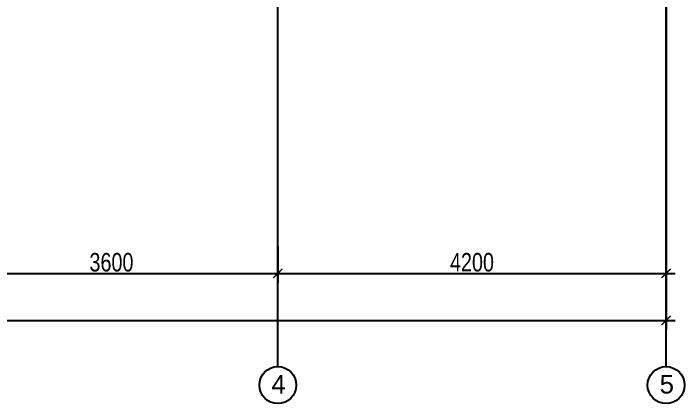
# Model space of a CAD drawing. Header units: millimetres. Extents: x 11159 to 50121, y 18346 to 37577.
# Drawn here: x 42334 to 49595, y 18346 to 22565 of the extents above; entities that cross this region are included whole.
import ezdxf

# ---------------------------------------------------------------- set-up
doc = ezdxf.new("R2010")
doc.units = ezdxf.units.MM
doc.layers.add('axis', color=40, linetype='Continuous')
doc.layers.add('dim', color=7, linetype='Continuous')
doc.styles.add('KOTE', font='romrust.shx', dxfattribs={"width": 0.8})
doc.styles.get("Standard").update_dxf_attribs({"font": 'arial.ttf'})
doc.dimstyles.new('ayala 50', dxfattribs={"dimscale": 50, "dimtxt": 2.5, "dimasz": 1, "dimexe": 1, "dimexo": 2, "dimgap": 1, "dimtad": 1, "dimdec": 4, "dimzin": 9, "dimdsep": 46, "dimtxsty": 'KOTE', "dimblk": 'ARCHTICK', "dimcen": 0.09, "dimdle": 1, "dimadec": 0, "dimazin": 0, "dimtfac": 0.666667, "dimtdec": 4, "dimtix": 1, "dimtmove": 2, "dimatfit": 3, "dimfxl": 1, "dimtvp": 1, "dimtolj": 1, "dimarcsym": 0})

# ---------------------------------------------------------------- blocks, each defined once
blk = doc.blocks.new('_ArchTick')
at = {"color": 0, "linetype": 'ByBlock', "const_width": 0.15}
blk.add_lwpolyline([(-0.5, -0.5), (0.5, 0.5)], dxfattribs=at)
blk = doc.blocks.new('*D51')
at = {"layer": 'Defpoints', "color": 0}
for p in [(41594.9, 20246.4), (45194.9, 20144.4), (45194.9, 19753.4)]:
    blk.add_point(p, dxfattribs=at)
at = {"layer": 'dim', "color": 4, "lineweight": -2}
for p, q in [((41594.9, 20146.4), (41594.9, 19653.4)), ((45194.9, 20044.4), (45194.9, 19653.4)), ((41494.9, 19753.4), (45294.9, 19753.4))]:
    blk.add_line(p, q, dxfattribs=at)
at = {"layer": 'dim', "color": 4, "lineweight": -2, "xscale": 100, "yscale": 100, "zscale": 100, "rotation": 180}
blk.add_blockref('_ArchTick', (41594.9, 19753.4), dxfattribs=at)
at = {"layer": 'dim', "color": 4, "lineweight": -2, "xscale": 100, "yscale": 100, "zscale": 100}
blk.add_blockref('_ArchTick', (45194.9, 19753.4), dxfattribs=at)
at = {"layer": 'dim', "color": 3, "insert": (43394.9, 19873.4), "char_height": 200, "attachment_point": 5, "style": 'KOTE'}
blk.add_mtext('\\A1;3600', dxfattribs=at)
blk = doc.blocks.new('*D52')
at = {"layer": 'Defpoints', "color": 0}
for p in [(49394.9, 26556.4), (45194.9, 19753.4), (49394.9, 19753.4)]:
    blk.add_point(p, dxfattribs=at)
at = {"layer": 'dim', "color": 4, "lineweight": -2}
for p, q in [((49394.9, 26456.4), (49394.9, 19653.4)), ((45094.9, 19753.4), (49494.9, 19753.4))]:
    blk.add_line(p, q, dxfattribs=at)
at = {"layer": 'dim', "color": 4, "lineweight": -2, "xscale": 100, "yscale": 100, "zscale": 100, "rotation": 180}
blk.add_blockref('_ArchTick', (45194.9, 19753.4), dxfattribs=at)
at = {"layer": 'dim', "color": 4, "lineweight": -2, "xscale": 100, "yscale": 100, "zscale": 100}
blk.add_blockref('_ArchTick', (49394.9, 19753.4), dxfattribs=at)
at = {"layer": 'dim', "color": 3, "insert": (47294.9, 19873.4), "char_height": 200, "attachment_point": 5, "style": 'KOTE'}
blk.add_mtext('\\A1;4200', dxfattribs=at)
blk = doc.blocks.new('*D53')
at = {"layer": 'Defpoints', "color": 0}
for p in [(49394.9, 26556.4), (34394.9, 23556.4), (49394.9, 19246.4)]:
    blk.add_point(p, dxfattribs=at)
at = {"layer": 'dim', "color": 4, "lineweight": -2}
for p, q in [((49394.9, 26456.4), (49394.9, 19146.4)), ((34394.9, 23456.4), (34394.9, 19146.4)), ((34294.9, 19246.4), (49494.9, 19246.4))]:
    blk.add_line(p, q, dxfattribs=at)
at = {"layer": 'dim', "color": 4, "lineweight": -2, "xscale": 100, "yscale": 100, "zscale": 100, "rotation": 180}
blk.add_blockref('_ArchTick', (34394.9, 19246.4), dxfattribs=at)
at = {"layer": 'dim', "color": 4, "lineweight": -2, "xscale": 100, "yscale": 100, "zscale": 100}
blk.add_blockref('_ArchTick', (49394.9, 19246.4), dxfattribs=at)
at = {"layer": 'dim', "color": 3, "insert": (41894.9, 19366.4), "char_height": 200, "attachment_point": 5, "style": 'KOTE'}
blk.add_mtext('\\A1;15000', dxfattribs=at)

msp = doc.modelspace()

# ---------------------------------------------------------------- linework, layer by layer
at = {"layer": 'axis'}
for p, q in [((45194.90031, 18746.3771), (45194.90031, 35956.3771)), ((49394.90031, 18746.3771), (49394.90031, 35956.3771))]:
    msp.add_line(p, q, dxfattribs=at)
at = {"layer": 'dim', "color": 7}
for centre in [(45194.90031, 18546.3771), (49394.90031, 18546.3771)]:
    msp.add_circle(centre, 200, dxfattribs=at)

# ---------------------------------------------------------------- texts
for s, p in [('4', (45124.84805, 18455.11772)), ('5', (49324.84805, 18455.11772))]:
    msp.add_text(s, height=200, dxfattribs=at).set_placement(p)

# ---------------------------------------------------------------- dimensions: what is measured, and where the dimension line sits
at = {"layer": 'dim'}
for base, p1, p2, picture, middle in [((49394.90031, 19246.3771), (34394.90031, 23556.3771), (49394.90031, 26556.3771), '*D53', (41894.90031, 19366.3771)), ((49394.90031, 19753.3771), (45194.90031, 19753.3771), (49394.90031, 26556.3771), '*D52', (47294.90031, 19873.3771)), ((45194.90031, 19753.3771), (41594.90031, 20246.3771), (45194.90031, 20144.3771), '*D51', (43394.90031, 19873.3771))]:
    dim = msp.add_linear_dim(base=base, p1=p1, p2=p2, dimstyle='ayala 50', override={"dimscale": 1, "dimtxt": 200, "dimasz": 100, "dimexe": 100, "dimexo": 100, "dimgap": 20, "dimdle": 100}, dxfattribs=at)
    dim.commit()
    dim.dimension.update_dxf_attribs({"geometry": picture, "text_midpoint": middle})

doc.saveas('drawing.dxf')
